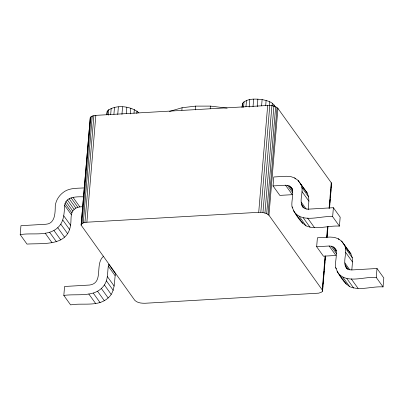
<?xml version="1.0" encoding="UTF-8"?>
<svg xmlns="http://www.w3.org/2000/svg" width="404" height="404" viewBox="0 0 404 404"><rect width="100%" height="100%" fill="white"/><g stroke="black" fill="none" stroke-linecap="round" stroke-linejoin="round"><path stroke-width="0.61" d="M82.982 206.717C79.856 206.717 76.502 207.126 74.149 209.398C69.847 213.463 71.589 220.054 70.543 225.25C67.529 246.718 42.627 243.006 26.987 244.092L20.2 234.638L20.952 225.684L45.945 224.245C55.267 223.614 55.171 212.777 55.262 205.888C55.939 199.738 59.817 194.354 65.049 191.178C70.932 187.764 77.927 188.41 84.446 187.875M20.2 234.638C32.482 232.436 47.581 236.901 57.752 227.689C64.125 222.074 64.175 213.15 64.635 205.348C65.736 196.344 77.023 196.677 83.694 196.829M63.822 295.435C77.139 293.43 95.475 298.238 104.389 284.931C108.58 278.8 107.136 271.079 108.686 264.201L115.468 273.654C114.085 281.957 115.281 291.839 108.156 297.945C97.985 307.151 82.886 302.692 70.604 304.889L63.822 295.435L64.574 286.481L89.567 285.042C104.338 282.992 94.193 263.595 103.757 256.121M325.528 255.873L322.624 290.441L322.427 291.299L321.69 292.072L318.817 293.147L145.031 303.263C141.506 303.293 137.416 302.985 134.8 300.339L81.123 225.139L90.294 117.438L92.263 116.039L95.844 115.362L267.69 105.474C271.215 105.449 275.306 105.752 277.922 108.403L331.235 182.709L331.598 183.598L329.538 208.111M81.123 225.139L90.294 117.438M81.32 224.281L82.057 223.508L91.031 116.665M82.057 223.508L83.29 222.882L92.263 116.039M83.29 222.882L84.936 222.432L93.905 115.589M84.936 222.432L86.875 222.205L95.844 115.362M106.717 114.655L107.267 111.055C115.554 104.081 130.896 105.944 138.84 112.751M106.949 114.822L107.267 111.055M108.272 115.165L108.747 109.509M110.681 114.534L111.211 108.252M113.913 114.271L114.494 107.358M117.741 114.438L118.372 106.898M121.947 114.433L122.579 106.893M126.306 113.635L126.831 107.353M130.366 113.893L130.84 108.242M134.007 113.266L134.325 109.494M136.845 113.549L137.052 111.034M181.881 110.226L182.088 107.737L195.662 106.116L210.393 106.106L227.104 108.115M195.349 109.853L195.662 106.116M210.181 108.6L210.393 106.106M241.951 107.499L242.557 103.267C247.455 98.101 255.646 98.935 262.12 99.566C266.726 100.657 273.059 101.677 274.851 106.747M242.238 107.04L242.557 103.267M243.556 107.383L244.031 101.727M245.97 106.752L246.501 100.465M249.147 107.116L249.783 99.576M253.025 106.651L253.662 99.111M257.237 106.651L257.868 99.111M261.595 105.853L262.12 99.566M265.706 105.484L266.125 100.455M86.875 222.205L258.717 212.317L267.69 105.474M269.296 105.479L269.614 101.712M258.717 212.317L260.822 212.312L269.791 105.469M322.624 290.441L268.953 215.246L266.69 213.615L262.948 212.544L271.917 105.702M272.129 105.762L272.341 103.252M264.948 212.989L273.922 106.146M274.023 106.227L274.129 104.969M266.69 213.615L275.664 106.772M268.059 214.383L277.028 107.54M268.953 215.246L277.922 108.403M273.038 185.936L285.532 185.214L292.319 194.672L279.821 195.39L273.038 185.936L273.786 176.982L286.284 176.26L290.688 176.563L294.693 177.967L298.031 180.371L307.262 193.072L308.646 196.93L308.878 201.147L308.156 209.747M303.02 207.297C297.99 200.409 305.015 190.961 300.48 183.613M316.655 246.728L329.154 246.011L335.941 255.469L323.442 256.187L316.655 246.728L317.408 237.779L329.906 237.057L334.305 237.36L338.315 238.764L341.653 241.168L350.884 253.863L352.268 257.727L352.495 261.938L351.828 269.928M322.266 289.552L325.063 256.242M326.644 237.385L327.543 226.7M329.073 208.474L331.235 182.709M322.427 291.299L322.902 285.643M323.008 284.386L323.276 281.245M323.382 279.987L323.695 276.215M323.801 274.957L324.119 271.19M324.225 269.933L324.912 261.762M325.013 260.504L325.331 256.732M327.023 236.623L327.336 232.85M327.442 231.593L327.76 227.821M329.447 207.712L329.765 203.939M329.871 202.682L330.134 199.541M330.295 197.657L330.558 194.511M330.664 193.253L330.977 189.486M331.083 188.229L331.351 185.088M327.058 237.648L328.008 226.336M285.532 185.214C297.516 185.375 290.547 200 292.072 206.888C294.935 214.095 299.743 221.205 306.025 225.851C316.61 230.219 328.442 225.311 339.426 226.119L332.644 216.66L333.396 207.707L308.398 209.146C305.838 209.267 303.227 208.08 301.95 205.803M339.426 226.119L340.178 217.165L333.396 207.707M347.354 269.089C341.052 262.211 348.804 252.096 344.097 244.41M329.154 246.011C341.133 246.167 334.164 260.797 335.689 267.685C338.557 274.892 343.36 281.997 349.647 286.648C360.232 291.011 372.064 286.108 383.048 286.911L376.26 277.457L377.013 268.503L352.02 269.943C349.46 270.064 346.849 268.877 345.566 266.6M383.048 286.911L383.8 277.962L377.013 268.503M169.518 111.408L182.088 107.737M293.456 210.747C301.849 224.043 320.316 215.438 332.644 216.66M337.072 271.544C345.471 284.84 363.938 276.23 376.26 277.457M260.822 212.312L262.948 212.544M347.485 249.935L348.44 250.621L350.884 253.863M307.262 193.072L298.031 180.371M341.653 241.168L348.44 250.621M301.864 187.471L308.646 196.93M345.481 248.268L352.268 257.727M294.693 177.967L295.41 178.962M338.315 238.764L339.027 239.759M302.091 191.688L308.878 201.147M345.713 252.485L352.495 261.938M291.986 188.557L292.698 189.552M335.603 249.354L336.32 250.349M290.875 187.082L292.658 189.572M334.492 247.879L336.279 250.369M301.212 202.131L306.217 209.1M344.834 262.928L349.834 269.897M289.355 185.992L292.572 190.471M332.977 246.788L336.189 251.268M301.318 204.05L304.177 208.03M344.94 264.847L348.152 269.327M287.532 185.35L292.536 192.319M331.154 246.147L336.512 253.616M346.677 268.074L347.395 269.069M307.646 218.099L314.433 227.553M351.268 278.896L358.055 288.35M303.247 217.796L310.03 227.25M346.864 278.588L353.651 288.047M299.238 216.393L306.025 225.851M342.86 277.189L349.647 286.648M292.072 206.888L292.784 207.883M335.689 267.685L336.406 268.68M295.9 213.989L302.687 223.447M339.522 274.786L346.304 284.244M73.073 197.44L79.861 206.898M71.028 197.809L77.815 207.267M69.084 198.662L75.871 208.121M67.367 199.94L74.149 209.398M65.993 201.561L72.781 211.014M65.064 203.404L71.851 212.863M64.635 205.348L71.422 214.807M108.257 266.145L115.039 275.604M63.756 215.797L70.543 225.25M107.378 276.594L114.165 286.047M62.817 220.079L69.599 229.533M106.434 280.871L113.221 290.33M60.767 224.134L67.554 233.593M104.389 284.931L111.171 294.39M57.752 227.689L64.534 237.148M101.369 288.486L108.156 297.945M53.974 230.502L60.757 239.961M97.591 291.299L104.378 300.758M49.692 232.381L56.474 241.839M93.309 293.178L100.096 302.636M45.197 233.199L51.98 242.658M88.814 293.996L95.602 303.449M343.466 279.896L343.86 281.002M299.844 219.099L300.238 220.205"/></g></svg>
